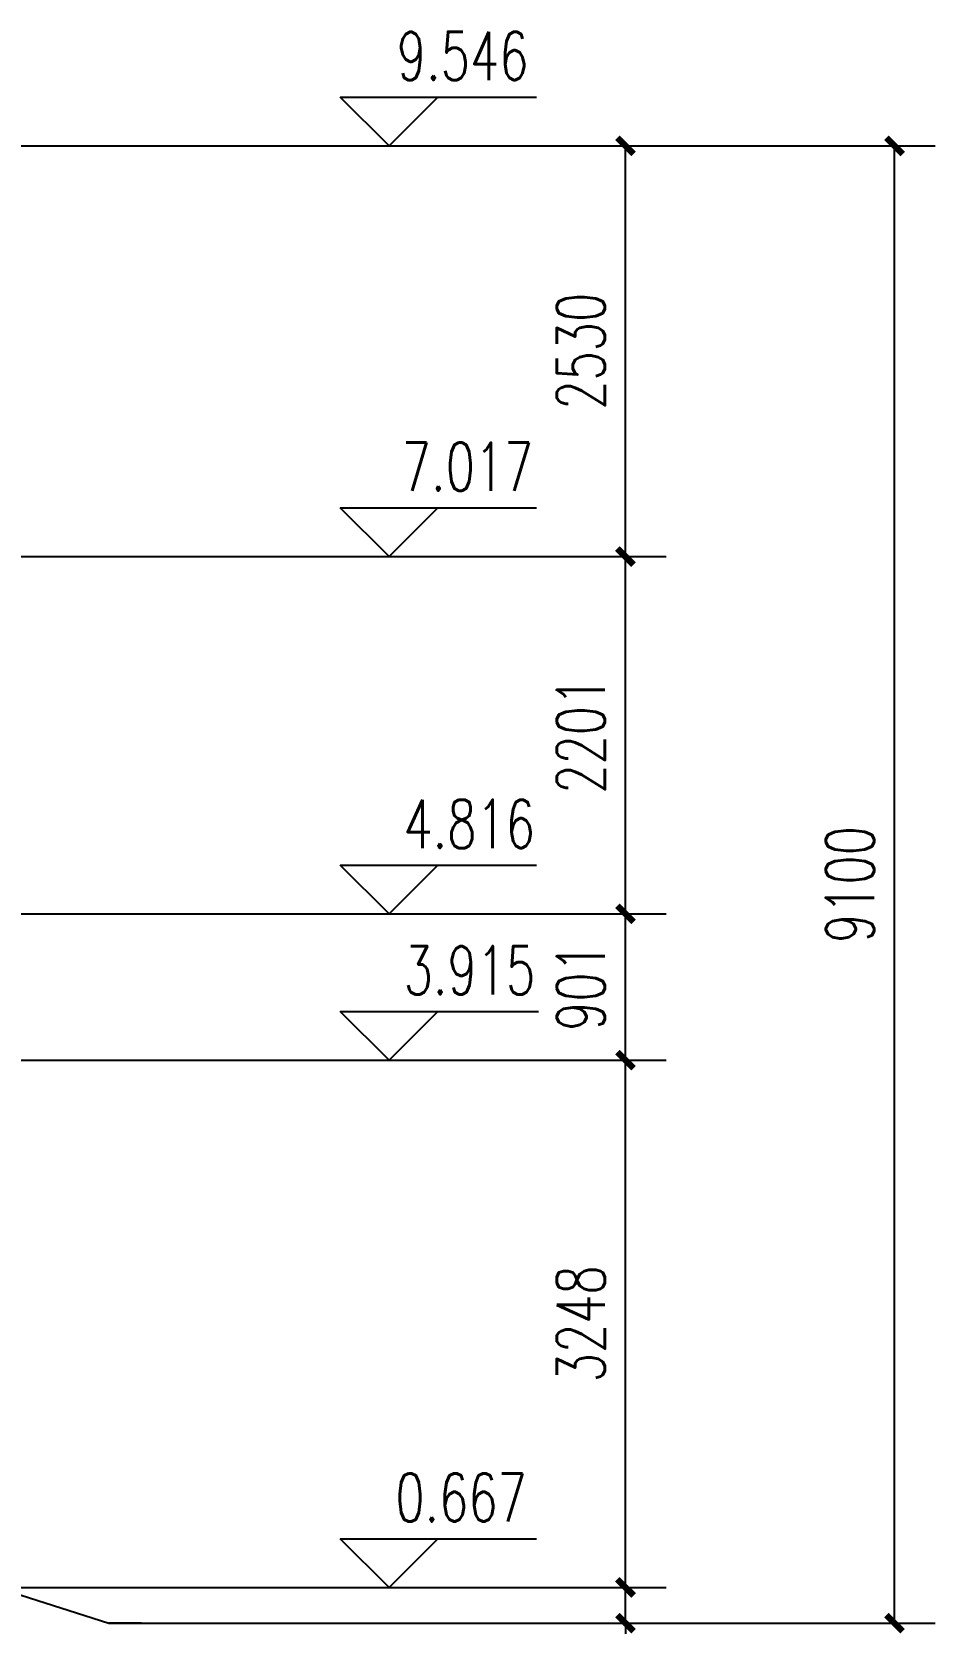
# Model space of a CAD drawing. Extents: x -20250 to 331240, y -699 to 63168.
# Drawn here: x 198938 to 204501, y 7645 to 17447 of the extents above; entities that cross this region are included whole.
import ezdxf

# ---------------------------------------------------------------- set-up
doc = ezdxf.new("R2010")
doc.units = 0
doc.header["$LTSCALE"] = 1000
doc.header["$MEASUREMENT"] = 0
for name, color, linetype in [('DIM_ELEV', 3, 'Continuous'), ('DOTE', 1, 'Continuous'), ('PUB_DIM', 3, 'Continuous'), ('PUB_TEXT', 7, 'Continuous'), ('WALL', 9, 'Continuous')]:
    doc.layers.add(name, color=color, linetype=linetype)
doc.styles.add('_TCH_DIM', font='SIMPLEX', dxfattribs={"bigfont": 'GBCBIG'})
doc.styles.add('_TCH_DIM_T3', font='SIMPLEX', dxfattribs={"width": 0.705882, "bigfont": 'GBCBIG'})
doc.dimstyles.new('_TCH_ARCH&&100', dxfattribs={"dimtxt": 297.5, "dimasz": 100, "dimexe": 250, "dimexo": 300, "dimgap": 126.25, "dimtad": 1, "dimdec": 0, "dimzin": 0, "dimdsep": 46, "dimtxsty": '_TCH_DIM_T3', "dimblk": 'ARCHTICK', "dimcen": 0.09, "dimclrt": 7, "dimazin": 2, "dimtfac": 1, "dimtdec": 0, "dimtix": 1, "dimtmove": 2, "dimatfit": 3, "dimfxl": 1, "dimtolj": 1, "dimtzin": 0, "dimarcsym": 0})

# ---------------------------------------------------------------- blocks, each defined once
blk = doc.blocks.new('_ArchTick')
at = {"color": 0, "linetype": 'ByBlock', "const_width": 0.4}
blk.add_lwpolyline([(-0.5, -0.5), (0.5, 0.5)], dxfattribs=at)
blk = doc.blocks.new('*D54')
at = {"layer": 'Defpoints', "color": 0, "transparency": 16777216}
for p in [(201137.4, 16744.3), (204250.6, 16744.3), (201137.4, 7644.6)]:
    blk.add_point(p, dxfattribs=at)
at = {"layer": 'PUB_DIM', "color": 0, "lineweight": -2, "transparency": 16777216}
for p, q in [((201437.4, 16744.3), (204500.6, 16744.3)), ((204250.6, 7644.6), (204250.6, 16744.3)), ((201437.4, 7644.6), (204500.6, 7644.6))]:
    blk.add_line(p, q, dxfattribs=at)
at = {"layer": 'PUB_DIM', "color": 0, "lineweight": -2, "transparency": 16777216, "xscale": 100, "yscale": 100, "zscale": 100}
for p, rotation in [((204250.6, 16744.3), 90), ((204250.6, 7644.6), 270)]:
    blk.add_blockref('_ArchTick', p, dxfattribs=dict(at, rotation=rotation))
at = {"layer": 'PUB_DIM', "color": 7, "transparency": 16777216, "insert": (203975.6, 12194.5), "char_height": 297.5, "attachment_point": 5, "rotation": 90, "style": '_TCH_DIM_T3'}
blk.add_mtext('\\A1;9100', dxfattribs=at)
blk = doc.blocks.new('*D55')
at = {"layer": 'Defpoints', "color": 0, "transparency": 16777216}
for p in [(200837.4, 7864.9), (202593.5, 7864.9), (200837.4, 7644.6)]:
    blk.add_point(p, dxfattribs=at)
at = {"layer": 'PUB_DIM', "color": 0, "lineweight": -2, "transparency": 16777216}
for p, q in [((202593.5, 7864.9), (202593.5, 7964.9)), ((201137.4, 7864.9), (202843.5, 7864.9)), ((202593.5, 7644.6), (202593.5, 7864.9)), ((201137.4, 7644.6), (202843.5, 7644.6)), ((202593.5, 7644.6), (202593.5, 7544.6))]:
    blk.add_line(p, q, dxfattribs=at)
at = {"layer": 'PUB_DIM', "color": 0, "lineweight": -2, "transparency": 16777216, "xscale": 100, "yscale": 100, "zscale": 100}
for p, rotation in [((202593.5, 7864.9), 270), ((202593.5, 7644.6), 90)]:
    blk.add_blockref('_ArchTick', p, dxfattribs=dict(at, rotation=rotation))
at = {"layer": 'PUB_DIM', "color": 7, "transparency": 16777216, "insert": (202318.5, 7274.6), "char_height": 297.5, "attachment_point": 5, "rotation": 90, "style": '_TCH_DIM_T3'}
blk.add_mtext('\\A1;220', dxfattribs=at)
blk = doc.blocks.new('*D56')
at = {"layer": 'Defpoints', "color": 0, "transparency": 16777216}
for p in [(200837.4, 11112.7), (202593.5, 11112.7), (200837.4, 7864.9)]:
    blk.add_point(p, dxfattribs=at)
at = {"layer": 'PUB_DIM', "color": 0, "lineweight": -2, "transparency": 16777216}
for p, q in [((201137.4, 11112.7), (202843.5, 11112.7)), ((202593.5, 7864.9), (202593.5, 11112.7)), ((201137.4, 7864.9), (202843.5, 7864.9))]:
    blk.add_line(p, q, dxfattribs=at)
at = {"layer": 'PUB_DIM', "color": 0, "lineweight": -2, "transparency": 16777216, "xscale": 100, "yscale": 100, "zscale": 100}
for p, rotation in [((202593.5, 11112.7), 90), ((202593.5, 7864.9), 270)]:
    blk.add_blockref('_ArchTick', p, dxfattribs=dict(at, rotation=rotation))
at = {"layer": 'PUB_DIM', "color": 7, "transparency": 16777216, "insert": (202318.5, 9488.8), "char_height": 297.5, "attachment_point": 5, "rotation": 90, "style": '_TCH_DIM_T3'}
blk.add_mtext('\\A1;3248', dxfattribs=at)
blk = doc.blocks.new('*D57')
at = {"layer": 'Defpoints', "color": 0, "transparency": 16777216}
for p in [(200837.4, 12013.8), (202593.5, 12013.8), (200837.4, 11112.7)]:
    blk.add_point(p, dxfattribs=at)
at = {"layer": 'PUB_DIM', "color": 0, "lineweight": -2, "transparency": 16777216}
for p, q in [((201137.4, 12013.8), (202843.5, 12013.8)), ((202593.5, 11112.7), (202593.5, 12013.8)), ((201137.4, 11112.7), (202843.5, 11112.7))]:
    blk.add_line(p, q, dxfattribs=at)
at = {"layer": 'PUB_DIM', "color": 0, "lineweight": -2, "transparency": 16777216, "xscale": 100, "yscale": 100, "zscale": 100}
for p, rotation in [((202593.5, 12013.8), 90), ((202593.5, 11112.7), 270)]:
    blk.add_blockref('_ArchTick', p, dxfattribs=dict(at, rotation=rotation))
at = {"layer": 'PUB_DIM', "color": 7, "transparency": 16777216, "insert": (202318.5, 11563.3), "char_height": 297.5, "attachment_point": 5, "rotation": 90, "style": '_TCH_DIM_T3'}
blk.add_mtext('\\A1;901', dxfattribs=at)
blk = doc.blocks.new('*D58')
at = {"layer": 'Defpoints', "color": 0, "transparency": 16777216}
for p in [(200837.4, 14214.5), (202593.5, 14214.5), (200837.4, 12013.8)]:
    blk.add_point(p, dxfattribs=at)
at = {"layer": 'PUB_DIM', "color": 0, "lineweight": -2, "transparency": 16777216}
for p, q in [((201137.4, 14214.5), (202843.5, 14214.5)), ((202593.5, 12013.8), (202593.5, 14214.5)), ((201137.4, 12013.8), (202843.5, 12013.8))]:
    blk.add_line(p, q, dxfattribs=at)
at = {"layer": 'PUB_DIM', "color": 0, "lineweight": -2, "transparency": 16777216, "xscale": 100, "yscale": 100, "zscale": 100}
for p, rotation in [((202593.5, 14214.5), 90), ((202593.5, 12013.8), 270)]:
    blk.add_blockref('_ArchTick', p, dxfattribs=dict(at, rotation=rotation))
at = {"layer": 'PUB_DIM', "color": 7, "transparency": 16777216, "insert": (202318.5, 13114.1), "char_height": 297.5, "attachment_point": 5, "rotation": 90, "style": '_TCH_DIM_T3'}
blk.add_mtext('\\A1;2201', dxfattribs=at)
blk = doc.blocks.new('*D59')
at = {"layer": 'Defpoints', "color": 0, "transparency": 16777216}
for p in [(200837.4, 16744.3), (202593.5, 16744.3), (200837.4, 14214.5)]:
    blk.add_point(p, dxfattribs=at)
at = {"layer": 'PUB_DIM', "color": 0, "lineweight": -2, "transparency": 16777216}
for p, q in [((201137.4, 16744.3), (202843.5, 16744.3)), ((202593.5, 14214.5), (202593.5, 16744.3)), ((201137.4, 14214.5), (202843.5, 14214.5))]:
    blk.add_line(p, q, dxfattribs=at)
at = {"layer": 'PUB_DIM', "color": 0, "lineweight": -2, "transparency": 16777216, "xscale": 100, "yscale": 100, "zscale": 100}
for p, rotation in [((202593.5, 16744.3), 90), ((202593.5, 14214.5), 270)]:
    blk.add_blockref('_ArchTick', p, dxfattribs=dict(at, rotation=rotation))
at = {"layer": 'PUB_DIM', "color": 7, "transparency": 16777216, "insert": (202318.5, 15479.4), "char_height": 297.5, "attachment_point": 5, "rotation": 90, "style": '_TCH_DIM_T3'}
blk.add_mtext('\\A1;2530', dxfattribs=at)

msp = doc.modelspace()

# ---------------------------------------------------------------- linework, layer by layer
at = {"layer": 'DIM_ELEV'}
for p, q in [((201137.4, 16744.3), (200837.4, 17044.3)), ((200837.4, 17044.3), (202045.9, 17044.3)), ((201137.4, 16744.3), (201437.4, 17044.3)), ((200709.1, 16744.3), (201437.4, 16744.3)), ((201137.4, 14214.5), (200837.4, 14514.5)), ((200837.4, 14514.5), (202045.9, 14514.5)), ((201137.4, 14214.5), (201437.4, 14514.5)), ((200709.1, 14214.5), (201437.4, 14214.5)), ((201137.4, 12013.8), (200837.4, 12313.8)), ((200837.4, 12313.8), (202045.9, 12313.8)), ((201137.4, 12013.8), (201437.4, 12313.8)), ((200709.1, 12013.8), (201437.4, 12013.8)), ((201137.4, 11112.7), (200837.4, 11412.7)), ((200837.4, 11412.7), (202057.4, 11412.7)), ((201137.4, 11112.7), (201437.4, 11412.7)), ((200709.1, 11112.7), (201437.4, 11112.7)), ((201137.4, 7864.9), (200837.4, 8164.9)), ((200837.4, 8164.9), (202045.9, 8164.9)), ((201137.4, 7864.9), (201437.4, 8164.9)), ((200709.1, 7864.9), (201437.4, 7864.9))]:
    msp.add_line(p, q, dxfattribs=at)
at = {"layer": 'DOTE', "elevation": 0}
for points in [[(198210.7, 16744.3), (202243.7, 16744.3)], [(198357, 14214.5), (202243.7, 14214.5)], [(198816.5, 12013.8), (202243.7, 12013.8)], [(198605.8, 11112.7), (202243.7, 11112.7)], [(184518.5, 7864.9), (202243.7, 7864.9)], [(199411, 7644.6), (202243.7, 7644.6)]]:
    msp.add_lwpolyline(points, dxfattribs=at)
at = {"layer": 'WALL'}
for points in [[(198721.4, 7864.9, 0), (199411, 7644.6, 0)], [(199612.1, 7644.6, 0), (199411, 7644.6, 0)]]:
    msp.add_polyline3d(points, dxfattribs=at)

# ---------------------------------------------------------------- texts
at = {"layer": 'PUB_TEXT', "style": '_TCH_DIM', "width": 0.705882}
for s, p in [('9.546', (201185.9, 17149.3)), ('7.017', (201215.9, 14619.5)), ('4.816', (201225.9, 12418.8)), ('3.915', (201227.4, 11517.7)), ('0.667', (201175.9, 8269.9))]:
    msp.add_text(s, height=297.5, dxfattribs=at).set_placement(p)

# ---------------------------------------------------------------- dimensions: what is measured, and where the dimension line sits
at = {"layer": 'PUB_DIM'}
for p1, p2, distance, picture, middle in [((200837.4, 14214.5), (200837.4, 16744.3), -1756.1, '*D59', (202318.5, 15479.4)), ((201137.4, 7644.6), (201137.4, 16744.3), -3113.2, '*D54', (203975.6, 12194.5)), ((200837.4, 12013.8), (200837.4, 14214.5), -1756.1, '*D58', (202318.5, 13114.1)), ((200837.4, 11112.7), (200837.4, 12013.8), -1756.1, '*D57', (202318.5, 11563.3)), ((200837.4, 7864.9), (200837.4, 11112.7), -1756.1, '*D56', (202318.5, 9488.8))]:
    dim = msp.add_aligned_dim(p1=p1, p2=p2, distance=distance, dimstyle='_TCH_ARCH&&100', dxfattribs=at)
    dim.commit()
    dim.dimension.update_dxf_attribs({"geometry": picture, "text_midpoint": middle})
dim = msp.add_linear_dim(base=(202593.5, 7864.9), p1=(200837.4, 7644.6), p2=(200837.4, 7864.9), angle=90, dimstyle='_TCH_ARCH&&100', dxfattribs=at)
dim.commit()
dim.dimension.update_dxf_attribs({"geometry": '*D55', "text_midpoint": (202318.5, 7274.6), "dimtype": 129})

doc.saveas('drawing.dxf')
